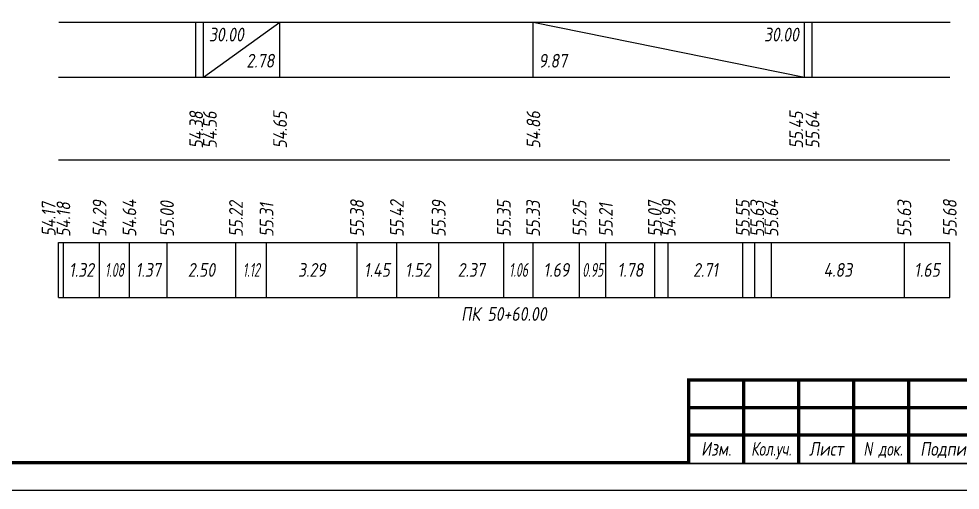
# Model space of a CAD drawing. Extents: x -717 to 1451, y -133302 to 233.
# Drawn here: x 78.2 to 249.3, y -79884.4 to -79798.8 of the extents above; entities that cross this region are included whole.
import ezdxf
from ezdxf.enums import TextEntityAlignment as Align

# ---------------------------------------------------------------- set-up
doc = ezdxf.new("R2010")
doc.units = 0
for name, color, linetype in [('Зарамочное оформление', 7, 'Continuous'), ('Код_510', 7, 'Continuous'), ('Код_516', 1, 'Continuous'), ('Подписи поперечников', 7, 'Continuous'), ('Таблица', 7, 'Continuous')]:
    doc.layers.add(name, color=color, linetype=linetype)
doc.styles.add('М', font='romand.shx', dxfattribs={"width": 0.8, "oblique": 10, "height": 2.5})

# ---------------------------------------------------------------- blocks, each defined once
blk = doc.blocks.new('Штамп')
at = {"linetype": 'Continuous'}
blk.add_wipeout([(199.95, -411.25), (384.95, -411.25), (384.95, -426.25), (199.95, -426.25)], dxfattribs=at).dxf.layer = 'Зарамочное оформление'
at = {"layer": 'Зарамочное оформление', "linetype": 'Continuous', "lineweight": -3, "const_width": 0.6, "flags": 128}
for points in [[(199.95, -426.25), (199.95, -411.25), (384.95, -411.25)], [(209.95, -411.25), (209.95, -426.25)], [(219.95, -411.25), (219.95, -426.25)], [(229.95, -411.25), (229.95, -426.25)], [(239.95, -411.25), (239.95, -426.25)], [(199.95, -416.25), (264.95, -416.25)], [(199.95, -421.25), (264.95, -421.25)]]:
    blk.add_lwpolyline(points, dxfattribs=at)
at = {"layer": 'Зарамочное оформление', "linetype": 'Continuous', "style": 'М', "oblique": 10}
for s, width, p in [('Изм.', 0.8, (204.95, -423.75)), ('Кол.уч.', 0.7, (214.95, -423.75)), ('Лист', 0.8, (224.95, -423.75)), ('N док.', 0.7, (235.28, -423.75)), ('Подпись', 0.8, (247.45, -423.75))]:
    blk.add_text(s, height=2.5, dxfattribs=dict(at, width=width)).set_placement(p, align=Align.MIDDLE_CENTER)
blk = doc.blocks.new('шифр')
blk.add_blockref('Штамп', (0, -79513))

msp = doc.modelspace()

# ---------------------------------------------------------------- linework, layer by layer
at = {"flags": 128}
msp.add_lwpolyline([(-30.054, -79884.421), (389.946, -79884.421), (389.946, -79587.421), (-30.054, -79587.421)], close=True, dxfattribs=at)
at = {"const_width": 0.6, "flags": 128}
msp.add_lwpolyline([(-10.054, -79879.421), (384.946, -79879.421), (384.946, -79592.421), (-10.054, -79592.421)], close=True, dxfattribs=at)
at = {"layer": 'Код_510'}
for p, q in [((85.347, -79849.421), (85.347, -79839.421)), ((86.266, -79849.421), (86.266, -79839.421)), ((92.846, -79849.421), (92.846, -79839.421)), ((98.26, -79849.421), (98.26, -79839.421)), ((105.107, -79849.421), (105.107, -79839.421)), ((117.628, -79849.421), (117.628, -79839.421)), ((123.204, -79849.421), (123.204, -79839.421)), ((139.645, -79849.421), (139.645, -79839.421)), ((146.894, -79849.421), (146.894, -79839.421)), ((154.492, -79849.421), (154.492, -79839.421)), ((166.345, -79849.421), (166.345, -79839.421)), ((171.66, -79849.421), (171.66, -79839.421)), ((180.113, -79849.421), (180.113, -79839.421)), ((184.884, -79849.421), (184.884, -79839.421)), ((193.797, -79849.421), (193.797, -79839.421)), ((196.237, -79849.421), (196.237, -79839.421)), ((209.778, -79849.421), (209.778, -79839.421)), ((211.989, -79849.421), (211.989, -79839.421)), ((214.978, -79849.421), (214.978, -79839.421)), ((239.151, -79849.421), (239.151, -79839.421)), ((247.409, -79849.421), (247.409, -79839.421))]:
    msp.add_line(p, q, dxfattribs=at)
at = {"layer": 'Код_516'}
for p, q in [((110.347, -79809.421), (110.347, -79799.421)), ((111.704, -79809.421), (111.704, -79799.421)), ((111.704, -79809.421), (125.595, -79799.421)), ((125.595, -79809.421), (125.595, -79799.421)), ((171.66, -79809.421), (171.66, -79799.421)), ((171.66, -79799.421), (220.986, -79809.421)), ((220.986, -79809.421), (220.986, -79799.421)), ((220.986, -79809.421), (220.986, -79799.421)), ((222.409, -79809.421), (222.409, -79799.421))]:
    msp.add_line(p, q, dxfattribs=at)
at = {"layer": 'Таблица'}
for p, q in [((85.401, -79799.421), (247.463, -79799.421)), ((85.347, -79809.421), (247.409, -79809.421)), ((85.347, -79824.421), (247.409, -79824.421)), ((85.347, -79839.421), (247.409, -79839.421)), ((85.347, -79849.421), (247.409, -79849.421))]:
    msp.add_line(p, q, dxfattribs=at)

# ---------------------------------------------------------------- texts
at = {"layer": 'Код_510', "style": 'М', "oblique": 10, "width": 0.8}
for s, p in [('54.17', (83.586, -79838.335)), ('54.18', (86.266, -79838.421)), ('54.29', (92.846, -79838.421)), ('54.64', (98.26, -79838.421)), ('55.00', (105.107, -79838.421)), ('55.22', (117.628, -79838.421)), ('55.31', (123.204, -79838.421)), ('55.38', (139.645, -79838.421)), ('55.42', (146.894, -79838.421)), ('55.39', (154.492, -79838.421)), ('55.35', (166.345, -79838.421)), ('55.33', (171.66, -79838.421)), ('55.25', (180.113, -79838.421)), ('55.21', (184.884, -79838.421)), ('55.07', (193.797, -79838.421)), ('54.99', (196.297, -79838.421)), ('55.55', (209.778, -79838.421)), ('55.63', (212.41, -79838.44)), ('55.64', (214.978, -79838.421)), ('55.63', (239.151, -79838.421)), ('55.68', (247.409, -79838.421))]:
    msp.add_text(s, height=2.5, rotation=90, dxfattribs=at).set_placement(p, align=Align.MIDDLE_LEFT)
at = {"layer": 'Код_510', "style": 'М', "oblique": 10}
for s, width, p in [('1.32', 0.8, (89.556, -79844.421)), ('1.08', 0.6, (95.553, -79844.421)), ('1.37', 0.8, (101.683, -79844.421)), ('2.50', 0.8, (111.367, -79844.421)), ('1.12', 0.6, (120.416, -79844.421)), ('3.29', 0.8, (131.425, -79844.421)), ('1.45', 0.8, (143.27, -79844.421)), ('1.52', 0.8, (150.693, -79844.421)), ('2.37', 0.8, (160.418, -79844.421)), ('1.06', 0.6, (169.003, -79844.421)), ('1.69', 0.8, (175.887, -79844.421)), ('0.95', 0.6, (182.498, -79844.421)), ('1.78', 0.8, (189.341, -79844.421)), ('2.71', 0.8, (203.007, -79844.421)), ('4.83', 0.8, (227.065, -79844.421)), ('1.65', 0.8, (243.28, -79844.421))]:
    msp.add_text(s, height=2.5, dxfattribs=dict(at, width=width)).set_placement(p, align=Align.MIDDLE_CENTER)
at = {"layer": 'Код_516', "style": 'М', "oblique": 10, "width": 0.8}
msp.add_text('30.00', height=2.5, dxfattribs=at).set_placement((112.704, -79800.421), align=Align.TOP_LEFT)
msp.add_text('30.00', height=2.5, dxfattribs=at).set_placement((219.986, -79800.421), align=Align.TOP_RIGHT)
msp.add_text('2.78', height=2.5, dxfattribs=at).set_placement((124.595, -79808.421), align=Align.BOTTOM_RIGHT)
msp.add_text('9.87', height=2.5, dxfattribs=at).set_placement((172.66, -79808.421), align=Align.BOTTOM_LEFT)
for s, p in [('54.38', (110.401, -79822.371)), ('54.56', (112.901, -79822.371)), ('54.65', (125.649, -79822.371)), ('54.86', (171.715, -79822.371)), ('55.45', (219.49, -79822.371)), ('55.64', (222.463, -79822.371))]:
    msp.add_text(s, height=2.5, rotation=90, dxfattribs=at).set_placement(p, align=Align.MIDDLE_LEFT)
at = {"layer": 'Подписи поперечников', "style": 'М', "oblique": 10, "width": 0.8}
msp.add_text('ПК 50+60.00', height=2.5, dxfattribs=at).set_placement((166.345, -79854.421), align=Align.BOTTOM_CENTER)

# ---------------------------------------------------------------- next in the draw order: block references
msp.add_blockref('шифр', (0, 59.829))

doc.saveas('drawing.dxf')
